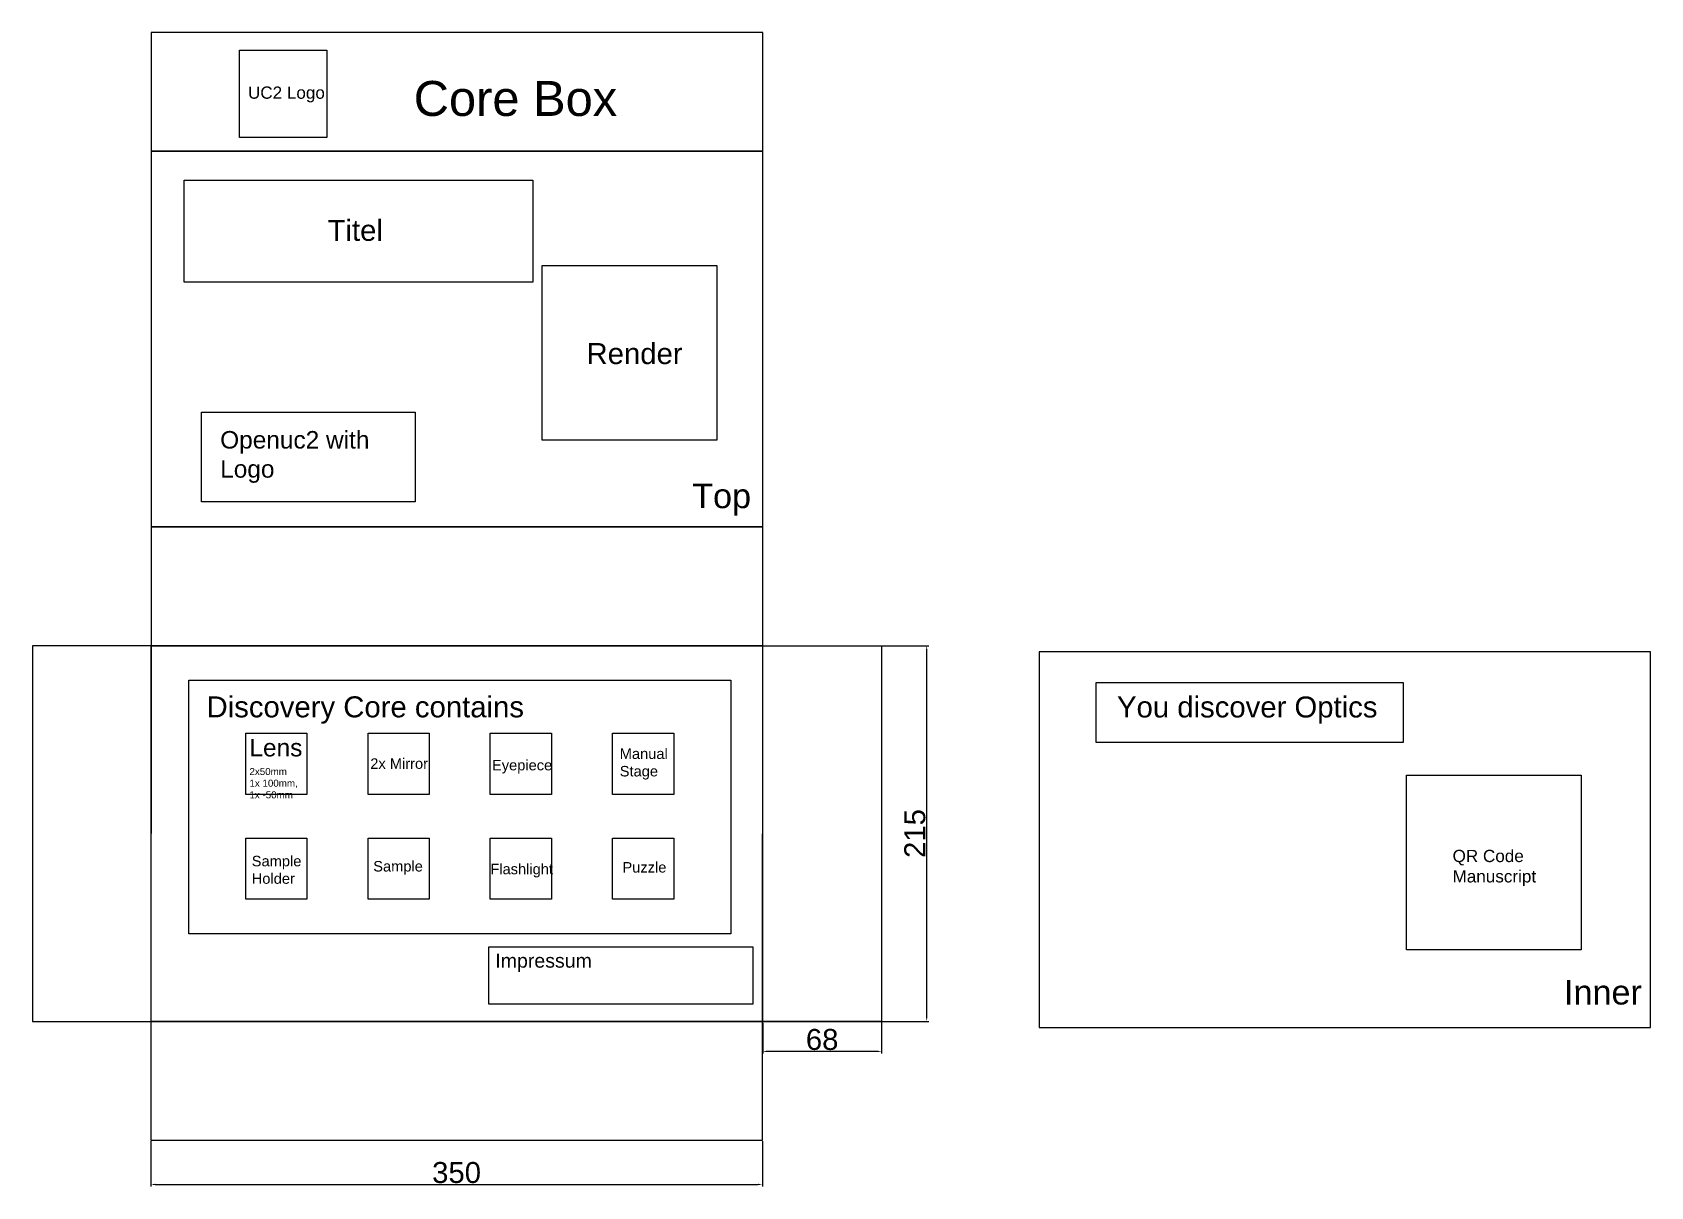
# Model space of a CAD drawing. Header units: millimetres. Extents: x 2402 to 3328, y 2098 to 2758.
import ezdxf

# ---------------------------------------------------------------- set-up
doc = ezdxf.new("R2010")
doc.units = ezdxf.units.MM
doc.styles.add('Beschriftung', font='arial.ttf')
doc.styles.get("Standard").update_dxf_attribs({"font": 'arial.ttf'})
doc.dimstyles.new('ISO-25', dxfattribs={"dimtxt": 2.5, "dimasz": 2.5, "dimexe": 1.25, "dimexo": 0.625, "dimtad": 1, "dimtxsty": 'Standard', "dimcen": 2.5, "dimadec": 0, "dimazin": 0, "dimtfac": 1, "dimtmove": 0, "dimatfit": 3, "dimfxl": 1, "dimarcsym": 0})

# ---------------------------------------------------------------- blocks, each defined once
blk = doc.blocks.new('*D2')
at = {"color": 0, "lineweight": -2, "transparency": 16777216}
for p, q in [((2469.63, 2123.56), (2469.63, 2097.58)), ((2819.63, 2123.56), (2819.63, 2097.58)), ((2472.13, 2098.83), (2817.13, 2098.83))]:
    blk.add_line(p, q, dxfattribs=at)
at = {"color": 0, "transparency": 16777216}
for points in [[(2472.13, 2099.25), (2472.13, 2098.42), (2469.63, 2098.83)], [(2817.13, 2099.25), (2817.13, 2098.42), (2819.63, 2098.83)]]:
    blk.add_solid(points, dxfattribs=at)
at = {"layer": 'Defpoints', "color": 0, "transparency": 16777216}
for p in [(2469.63, 2124.18), (2819.63, 2124.18), (2819.63, 2098.83)]:
    blk.add_point(p, dxfattribs=at)
at = {"color": 0, "transparency": 16777216, "insert": (2644.63, 2105.59), "char_height": 2.5, "attachment_point": 5}
blk.add_mtext('{\\H4.8x;350}', dxfattribs=at)
blk = doc.blocks.new('*D7')
at = {"color": 0, "lineweight": -2, "transparency": 16777216}
for p, q in [((2820.47, 2407.18), (2914.93, 2407.18)), ((2913.68, 2194.68), (2913.68, 2404.68)), ((2820.47, 2192.18), (2914.93, 2192.18))]:
    blk.add_line(p, q, dxfattribs=at)
at = {"color": 0, "transparency": 16777216}
for points in [[(2913.27, 2404.68), (2914.1, 2404.68), (2913.68, 2407.18)], [(2913.27, 2194.68), (2914.1, 2194.68), (2913.68, 2192.18)]]:
    blk.add_solid(points, dxfattribs=at)
at = {"layer": 'Defpoints', "color": 0, "transparency": 16777216}
for p in [(2819.85, 2407.18), (2913.68, 2407.18), (2819.85, 2192.18)]:
    blk.add_point(p, dxfattribs=at)
at = {"color": 0, "transparency": 16777216, "insert": (2906.93, 2299.68), "char_height": 2.5, "attachment_point": 5, "rotation": 90}
blk.add_mtext('{\\H4.8x;215}', dxfattribs=at)
blk = doc.blocks.new('*D8')
at = {"color": 0, "lineweight": -2, "transparency": 16777216}
for p, q in [((2819.85, 2191.56), (2819.85, 2173.73)), ((2887.85, 2191.56), (2887.85, 2173.73)), ((2885.35, 2174.98), (2822.35, 2174.98))]:
    blk.add_line(p, q, dxfattribs=at)
at = {"color": 0, "transparency": 16777216}
for points in [[(2822.35, 2175.4), (2822.35, 2174.57), (2819.85, 2174.98)], [(2885.35, 2175.4), (2885.35, 2174.57), (2887.85, 2174.98)]]:
    blk.add_solid(points, dxfattribs=at)
at = {"layer": 'Defpoints', "color": 0, "transparency": 16777216}
for p in [(2819.85, 2192.18), (2887.85, 2192.18), (2819.85, 2174.98)]:
    blk.add_point(p, dxfattribs=at)
at = {"color": 0, "transparency": 16777216, "insert": (2853.85, 2181.74), "char_height": 2.5, "attachment_point": 5}
blk.add_mtext('{\\H4.8x;68}', dxfattribs=at)
blk = doc.blocks.new('*U14')
blk.add_lwpolyline([(-17.5, 17.5), (17.5, 17.5), (17.5, -17.5), (-17.5, -17.5)], close=True)
blk = doc.blocks.new('*U15')
at = {"color": 0, "linetype": 'ByBlock', "lineweight": -2, "transparency": 16777216}
for p in [(0, 60), (70, 60), (140, 60), (210, 60), (0, 0), (70, 0), (140, 0), (210, 0)]:
    blk.add_blockref('*U14', p, dxfattribs=at)

msp = doc.modelspace()

# ---------------------------------------------------------------- linework, layer by layer
for points in [[(2469.849, 2690.183), (2819.849, 2690.183), (2819.849, 2758.183), (2469.849, 2758.183)], [(2520.403, 2748.063), (2570.403, 2748.063), (2570.403, 2698.063), (2520.403, 2698.063)], [(2469.849, 2475.183), (2819.849, 2475.183), (2819.849, 2690.183), (2469.849, 2690.183)], [(2488.776, 2673.657), (2688.24, 2673.657), (2688.24, 2615.254), (2488.776, 2615.254)], [(2693.623, 2624.717), (2793.623, 2624.717), (2793.623, 2524.717), (2693.623, 2524.717)], [(2498.559, 2540.9), (2620.891, 2540.9), (2620.891, 2489.455), (2498.559, 2489.455)], [(2469.849, 2407.183), (2819.849, 2407.183), (2819.849, 2475.183), (2469.849, 2475.183)], [(2469.849, 2407.183), (2401.849, 2407.183), (2401.849, 2192.183), (2469.849, 2192.183)], [(2469.628, 2192.183), (2819.628, 2192.183), (2819.849, 2407.183), (2469.849, 2407.183)], [(2819.849, 2407.183), (2887.849, 2407.183), (2887.849, 2192.183), (2819.849, 2192.183)], [(2977.999, 2188.611), (3327.999, 2188.611), (3327.999, 2403.611), (2977.999, 2403.611)], [(2491.464, 2387.463), (2801.511, 2387.463), (2801.511, 2242.24), (2491.464, 2242.24)], [(3010.714, 2386.021), (3186.439, 2386.021), (3186.439, 2351.688), (3010.714, 2351.688)], [(3188.187, 2333.025), (3288.187, 2333.025), (3288.187, 2233.025), (3188.187, 2233.025)], [(2663.167, 2234.792), (2814.234, 2234.792), (2814.234, 2201.921), (2663.167, 2201.921)], [(2469.628, 2124.183), (2819.628, 2124.183), (2819.628, 2192.183), (2469.628, 2192.183)]]:
    msp.add_lwpolyline(points, close=True)

# ---------------------------------------------------------------- block references
msp.add_blockref('*U15', (2541.444, 2279.56))

# ---------------------------------------------------------------- texts
at = {"attachment_point": 1, "style": 'Beschriftung'}
for s, insert, char_height, width in [('UC2 Logo', (2525.236, 2727.196), 7, 54.4276), ('Core Box', (2620.089, 2730.355), 20, 175.4681), ('Titel', (2570.819, 2650.864), 12, 140.38113), ('Render', (2719.002, 2580.352), 12, 58.91109), ('Openuc2 with Logo', (2509.339, 2530.011), 10, 108.29402), ('Top', (2779.465, 2499.878), 14, 40.68043), ('Discovery Core contains', (2501.548, 2378.159), 12, 221.09339), ('You discover Optics', (3022.606, 2378.098), 12, 209.41595), ('{\\H4x;Lens\\P\\H0.4x;2x50mm\\P1x 100mm, 1x -50mm}', (2526.09, 2353.816), 2.5, 33.82525), ('Manual\\PStage', (2738.008, 2348.354), 6, 33.82525), ('2x Mirror', (2595.234, 2342.693), 6, 33.82525), ('Eyepiece', (2664.894, 2341.815), 6, 33.82525), ('QR Code\\PManuscript', (3214.646, 2290.336), 7, 70.99614), ('Sample\\PHolder', (2527.398, 2286.903), 6, 33.82525), ('Sample', (2596.935, 2283.94), 6, 33.82525), ('Flashlight', (2663.944, 2282.363), 6, 33.82525), ('Puzzle', (2739.553, 2283.348), 6, 33.82525), ('Impressum', (2666.795, 2230.899), 8, 132.48437), ('Inner', (3278.403, 2215.807), 14, 40.68043)]:
    msp.add_mtext(s, dxfattribs=dict(at, insert=insert, char_height=char_height, width=width))

# ---------------------------------------------------------------- dimensions: what is measured, and where the dimension line sits
dim = msp.add_linear_dim(base=(2913.682, 2407.183), p1=(2819.849, 2192.183), p2=(2819.849, 2407.183), angle=90, text='{\\H4.8x;<>}', dimstyle='ISO-25')
dim.commit()
dim.dimension.update_dxf_attribs({"geometry": '*D7', "text_midpoint": (2913.682, 2299.683), "dimtype": 160})
for base, p1, p2, picture, middle in [((2819.849, 2174.984), (2887.849, 2192.183), (2819.849, 2192.183), '*D8', (2853.849, 2174.984)), ((2819.628, 2098.833), (2469.628, 2124.183), (2819.628, 2124.183), '*D2', (2644.628, 2098.833))]:
    dim = msp.add_linear_dim(base=base, p1=p1, p2=p2, text='{\\H4.8x;<>}', dimstyle='ISO-25')
    dim.commit()
    dim.dimension.update_dxf_attribs({"geometry": picture, "text_midpoint": middle, "dimtype": 160})

doc.saveas('drawing.dxf')
